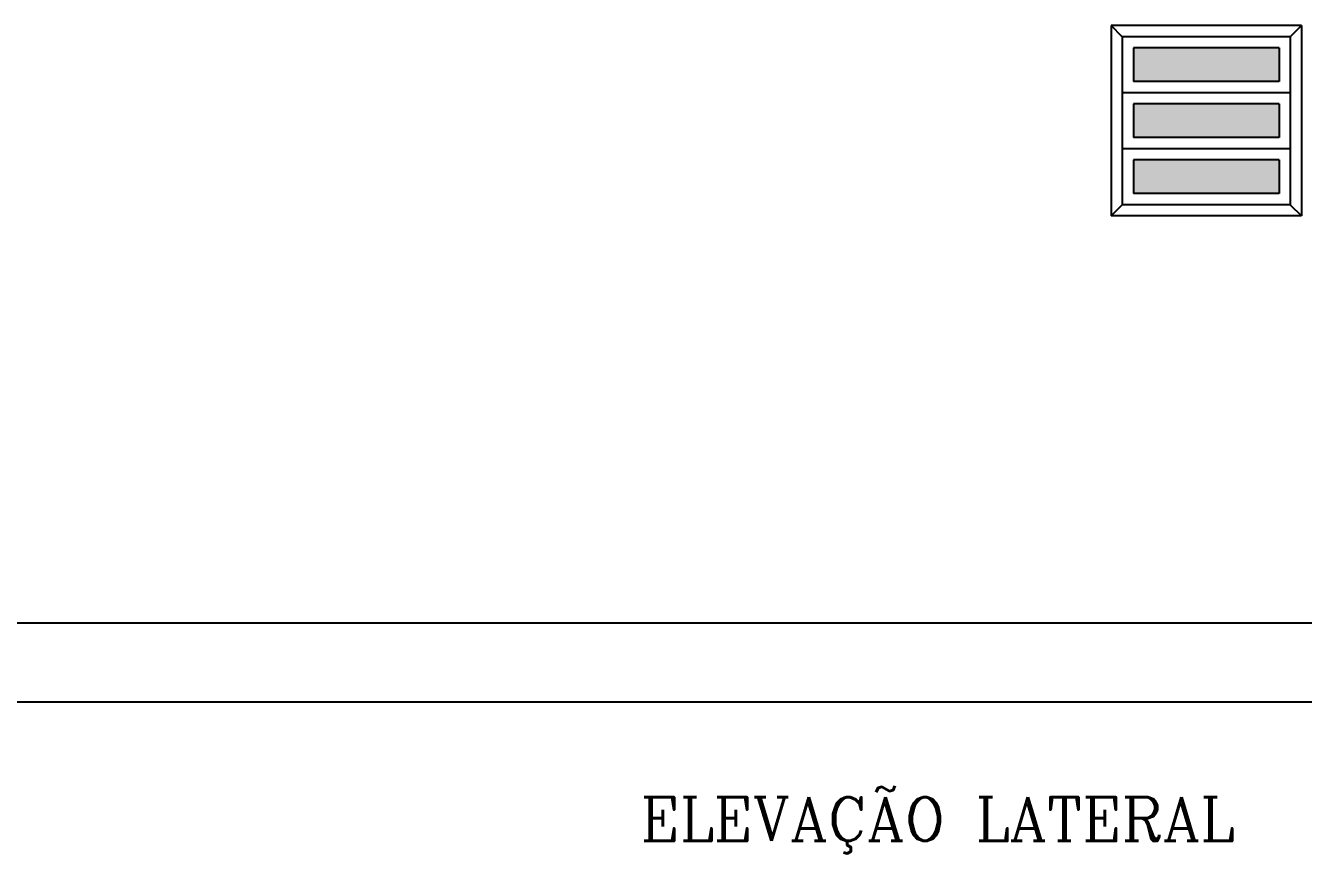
# Model space of a CAD drawing. Extents: x -36 to 60, y 199 to 483.
# Drawn here: x -3.262 to 1.301, y 209.704 to 212.661 of the extents above; entities that cross this region are included whole.
import ezdxf

# ---------------------------------------------------------------- set-up
doc = ezdxf.new("R2010")
doc.units = 0
doc.header["$LTSCALE"] = 20
for name, color, linetype in [('CONCRETO', 5, 'CONTINUOUS'), ('CORTETERRA', 244, 'CONTINUOUS'), ('JANELA', 5, 'CONTINUOUS'), ('MADEIRAME', 244, 'CONTINUOUS'), ('PAREDE', 7, 'CONTINUOUS'), ('TEXTO', 1, 'CONTINUOUS'), ('VISTAP', 244, 'CONTINUOUS')]:
    doc.layers.add(name, color=color, linetype=linetype)
doc.styles.add('ROMANC', font='romanc')

msp = doc.modelspace()

# ---------------------------------------------------------------- linework, layer by layer
at = {"layer": 'CONCRETO', "color": 5, "linetype": 'CONTINUOUS'}
msp.add_line((4.5885, 210.5262), (-3.8567, 210.5262), dxfattribs=at)
at = {"layer": 'CORTETERRA', "color": 4}
msp.add_line((-5.9547, 210.2462), (5.7716, 210.2462), dxfattribs=at)
at = {"layer": 'JANELA', "color": 244, "linetype": 'CONTINUOUS'}
for p, q in [((1.2935, 212.6612), (0.6135, 212.6612)), ((1.2535, 212.6212), (0.6535, 212.6212)), ((1.2135, 212.5812), (0.6935, 212.5812)), ((1.2135, 212.4612), (0.6935, 212.4612)), ((1.2535, 212.4212), (0.6535, 212.4212)), ((1.2135, 212.3812), (0.6935, 212.3812)), ((1.2135, 212.2612), (0.6935, 212.2612)), ((1.2535, 212.2212), (0.6535, 212.2212)), ((1.2135, 212.1812), (0.6935, 212.1812)), ((1.2135, 212.0612), (0.6935, 212.0612)), ((1.2935, 211.9812), (0.6135, 211.9812)), ((1.2535, 212.0212), (0.6535, 212.0212))]:
    msp.add_line(p, q, dxfattribs=at)
at = {"layer": 'MADEIRAME', "color": 244, "linetype": 'CONTINUOUS'}
for p, q in [((1.2535, 212.6212), (1.2935, 212.6612)), ((0.6535, 212.0212), (0.6135, 211.9812)), ((1.2535, 212.0212), (1.2935, 211.9812))]:
    msp.add_line(p, q, dxfattribs=at)
at = {"layer": 'PAREDE', "color": 244, "linetype": 'CONTINUOUS'}
msp.add_line((0.6535, 212.6212), (0.6135, 212.6612), dxfattribs=at)
for points in [[(0.6935, 212.5812), (1.2135, 212.5812), (0.6935, 212.4612), (1.2135, 212.4612)], [(0.6935, 212.3812), (1.2135, 212.3812), (0.6935, 212.2612), (1.2135, 212.2612)], [(0.6935, 212.1812), (1.2135, 212.1812), (0.6935, 212.0612), (1.2135, 212.0612)]]:
    msp.add_solid(points, dxfattribs=at)
at = {"layer": 'VISTAP', "linetype": 'CONTINUOUS'}
for p, q in [((0.6135, 212.6612), (0.6135, 211.9812)), ((0.6535, 212.6212), (0.6535, 212.0212)), ((1.2535, 212.6212), (1.2535, 212.0212)), ((1.2935, 212.6612), (1.2935, 211.9812)), ((0.6935, 212.5812), (0.6935, 212.4612)), ((1.2135, 212.5812), (1.2135, 212.4612)), ((0.6935, 212.3812), (0.6935, 212.2612)), ((1.2135, 212.3812), (1.2135, 212.2612)), ((0.6935, 212.1812), (0.6935, 212.0612)), ((1.2135, 212.1812), (1.2135, 212.0612))]:
    msp.add_line(p, q, dxfattribs=at)

# ---------------------------------------------------------------- texts
at = {"layer": 'TEXTO', "color": 1, "ltscale": 0.3, "style": 'ROMANC'}
msp.add_text('ELEVAÇÃO LATERAL', height=0.156, dxfattribs=at).set_placement((-1.0671, 209.7487))

doc.saveas('drawing.dxf')
